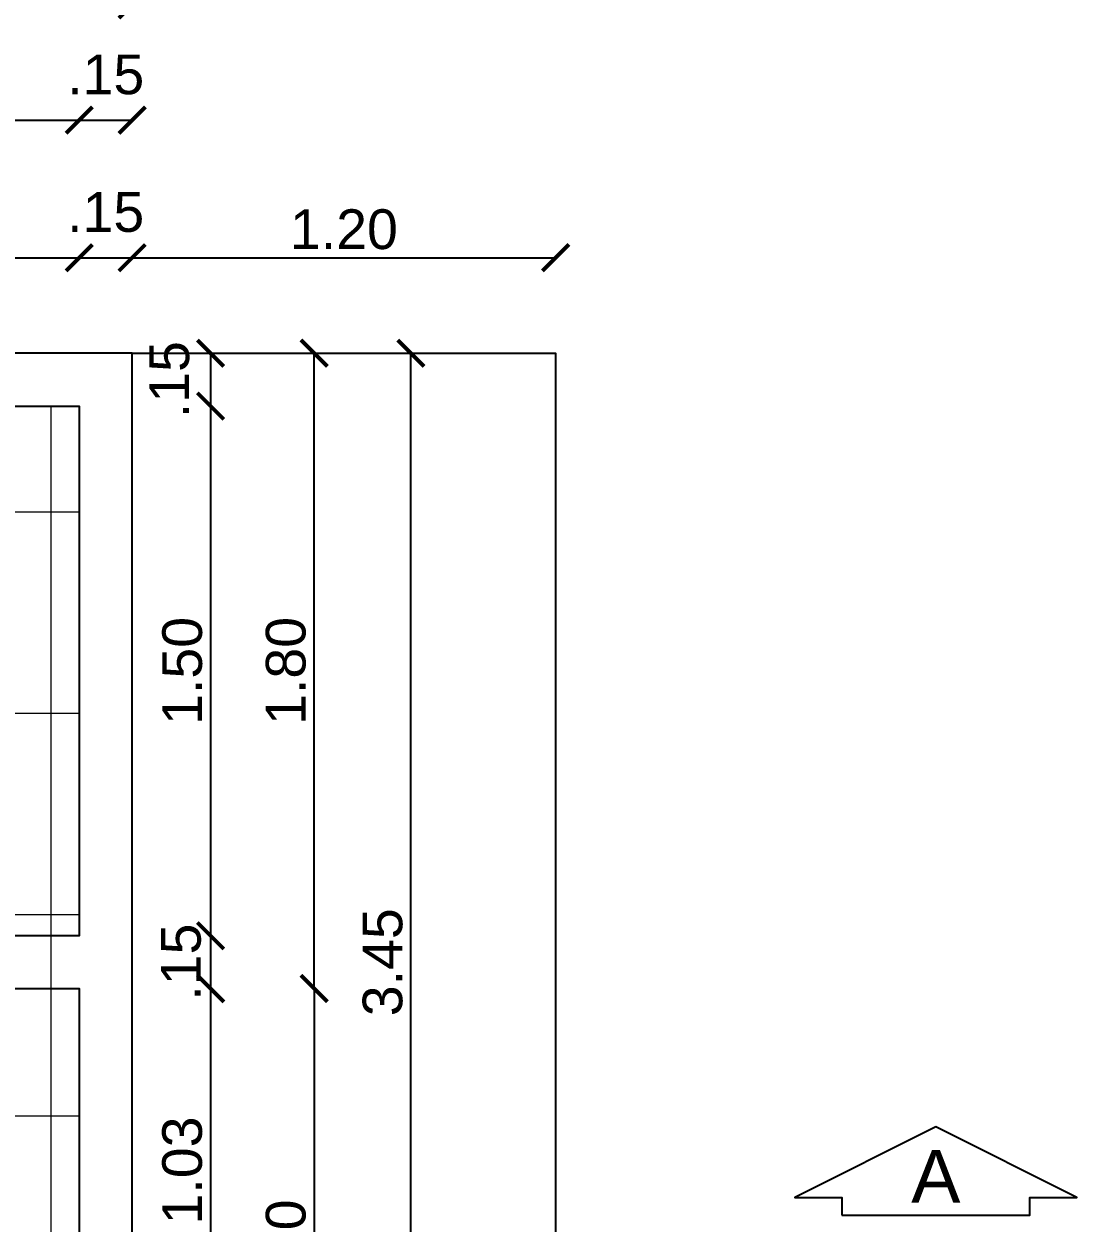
# Model space of a CAD drawing. Extents: x 3377 to 3790, y 1673 to 1846.
# Drawn here: x 3562.633 to 3565.617, y 1689.228 to 1692.627 of the extents above; entities that cross this region are included whole.
import ezdxf

# ---------------------------------------------------------------- set-up
doc = ezdxf.new("R2010")
doc.units = 0
doc.header["$LTSCALE"] = 2
doc.header["$PDMODE"] = 32
doc.linetypes.add('DIVIDE', pattern=[1.25, 0.5, -0.25, 0, -0.25, 0, -0.25])
doc.layers.add('. hachura', color=8, linetype='Continuous', lineweight=0)
for name, color, linetype in [('A-PARED', 4, 'Continuous'), ('ARQ-COTAS', 250, 'Continuous'), ('LCL-LINHACORTE', 3, 'DIVIDE'), ('PROIEZIONI_finissime', 251, 'Continuous')]:
    doc.layers.add(name, color=color, linetype=linetype)
doc.styles.add('Annotative', font='arial.ttf')
doc.styles.add('ROMANS', font='arial.ttf')
doc.dimstyles.new('1-75', dxfattribs={"dimscale": 0.75, "dimtxt": 0.15, "dimasz": 0.1, "dimexe": 0.05, "dimexo": 0.1, "dimgap": 0.03, "dimtad": 1, "dimzin": 5, "dimdsep": 46, "dimtxsty": 'ROMANS', "dimblk": 'ARCHTICK', "dimcen": 0, "dimse1": 1, "dimse2": 1, "dimclrd": 1, "dimclre": 256, "dimclrt": 2, "dimadec": 0, "dimazin": 0, "dimtfac": 1, "dimtofl": 0, "dimtmove": 2, "dimatfit": 3, "dimldrblk": 'ARCHTICK', "dimfxl": 0.04, "dimtolj": 1, "dimtzin": 1, "dimarcsym": 0})

# ---------------------------------------------------------------- blocks, each defined once
blk = doc.blocks.new('_ARCHTICK')
at = {"color": 0, "linetype": 'ByBlock', "const_width": 0.15}
blk.add_lwpolyline([(-0.5, -0.5), (0.5, 0.5)], dxfattribs=at)
blk = doc.blocks.new('*D155')
at = {"layer": 'ARQ-COTAS', "color": 1, "lineweight": -2, "transparency": 16777216}
blk.add_line((3561.6894, 1691.9652), (3562.7894, 1691.9652), dxfattribs=at)
at = {"layer": 'Defpoints', "color": 0, "transparency": 16777216}
for p in [(3562.7894, 1691.9652), (3561.6894, 1691.5446), (3562.7894, 1691.5448)]:
    blk.add_point(p, dxfattribs=at)
at = {"layer": 'ARQ-COTAS', "color": 1, "lineweight": -2, "transparency": 16777216, "xscale": 0.07500000000000001, "yscale": 0.07500000000000001, "zscale": 0.07500000000000001}
for p, rotation in [((3561.6894, 1691.9652), 179.9999998989998), ((3562.7894, 1691.9652), 359.9999998989998)]:
    blk.add_blockref('_ARCHTICK', p, dxfattribs=dict(at, rotation=rotation))
at = {"layer": 'ARQ-COTAS', "color": 2, "transparency": 16777216, "insert": (3562.2394, 1692.0452), "char_height": 0.1125, "attachment_point": 5, "rotation": 360, "style": 'ROMANS'}
blk.add_mtext('\\A1;1.10', dxfattribs=at)
blk = doc.blocks.new('*D156')
at = {"layer": 'ARQ-COTAS', "color": 1, "lineweight": -2, "transparency": 16777216}
blk.add_line((3562.7894, 1691.9652), (3562.9394, 1691.9652), dxfattribs=at)
at = {"layer": 'Defpoints', "color": 0, "transparency": 16777216}
for p in [(3562.9394, 1691.9652), (3562.9394, 1691.6946), (3562.7894, 1691.5448)]:
    blk.add_point(p, dxfattribs=at)
at = {"layer": 'ARQ-COTAS', "color": 1, "lineweight": -2, "transparency": 16777216, "xscale": 0.07500000000000001, "yscale": 0.07500000000000001, "zscale": 0.07500000000000001}
for p, rotation in [((3562.7894, 1691.9652), 179.9999998989998), ((3562.9394, 1691.9652), 359.9999998989998)]:
    blk.add_blockref('_ARCHTICK', p, dxfattribs=dict(at, rotation=rotation))
at = {"layer": 'ARQ-COTAS', "color": 2, "transparency": 16777216, "insert": (3562.8644, 1692.0939), "char_height": 0.1125, "attachment_point": 5, "rotation": 360, "style": 'ROMANS'}
blk.add_mtext('\\A1;.15', dxfattribs=at)
blk = doc.blocks.new('*D157')
at = {"layer": 'ARQ-COTAS', "color": 1, "lineweight": -2, "transparency": 16777216}
blk.add_line((3562.9394, 1691.9652), (3564.1394, 1691.9652), dxfattribs=at)
at = {"layer": 'Defpoints', "color": 0, "transparency": 16777216}
for p in [(3564.1394, 1691.9652), (3562.9394, 1691.6946), (3564.1394, 1691.6946)]:
    blk.add_point(p, dxfattribs=at)
at = {"layer": 'ARQ-COTAS', "color": 1, "lineweight": -2, "transparency": 16777216, "xscale": 0.07500000000000001, "yscale": 0.07500000000000001, "zscale": 0.07500000000000001}
for p, rotation in [((3562.9394, 1691.9652), 179.9999998989998), ((3564.1394, 1691.9652), 359.9999998989998)]:
    blk.add_blockref('_ARCHTICK', p, dxfattribs=dict(at, rotation=rotation))
at = {"layer": 'ARQ-COTAS', "color": 2, "transparency": 16777216, "insert": (3563.5394, 1692.0452), "char_height": 0.1125, "attachment_point": 5, "rotation": 360, "style": 'ROMANS'}
blk.add_mtext('\\A1;1.20', dxfattribs=at)
blk = doc.blocks.new('*D165')
at = {"layer": 'ARQ-COTAS', "color": 1, "lineweight": -2, "transparency": 16777216}
blk.add_line((3559.2895, 1692.3555), (3562.7895, 1692.355), dxfattribs=at)
at = {"layer": 'Defpoints', "color": 0, "transparency": 16777216}
for p in [(3562.7895, 1692.355), (3559.2894, 1691.5444), (3562.7894, 1691.5448)]:
    blk.add_point(p, dxfattribs=at)
at = {"layer": 'ARQ-COTAS', "color": 1, "lineweight": -2, "transparency": 16777216, "xscale": 0.07500000000000001, "yscale": 0.07500000000000001, "zscale": 0.07500000000000001}
for p, rotation in [((3559.2895, 1692.3555), 179.9912234117278), ((3562.7895, 1692.355), 359.9912234117277)]:
    blk.add_blockref('_ARCHTICK', p, dxfattribs=dict(at, rotation=rotation))
at = {"layer": 'ARQ-COTAS', "color": 2, "transparency": 16777216, "insert": (3561.0395, 1692.4353), "char_height": 0.1125, "attachment_point": 5, "rotation": 359.9912, "style": 'ROMANS'}
blk.add_mtext('\\A1;3.50', dxfattribs=at)
blk = doc.blocks.new('*D166')
at = {"layer": 'ARQ-COTAS', "color": 1, "lineweight": -2, "transparency": 16777216}
blk.add_line((3562.7895, 1692.355), (3562.9395, 1692.355), dxfattribs=at)
at = {"layer": 'Defpoints', "color": 0, "transparency": 16777216}
for p in [(3562.9395, 1692.355), (3562.9394, 1691.6946), (3562.7894, 1691.5448)]:
    blk.add_point(p, dxfattribs=at)
at = {"layer": 'ARQ-COTAS', "color": 1, "lineweight": -2, "transparency": 16777216, "xscale": 0.07500000000000001, "yscale": 0.07500000000000001, "zscale": 0.07500000000000001}
for p, rotation in [((3562.7895, 1692.355), 179.9912234117278), ((3562.9395, 1692.355), 359.9912234117277)]:
    blk.add_blockref('_ARCHTICK', p, dxfattribs=dict(at, rotation=rotation))
at = {"layer": 'ARQ-COTAS', "color": 2, "transparency": 16777216, "insert": (3562.8645, 1692.4837), "char_height": 0.1125, "attachment_point": 5, "rotation": 359.9912, "style": 'ROMANS'}
blk.add_mtext('\\A1;.15', dxfattribs=at)
blk = doc.blocks.new('*D167')
at = {"layer": 'ARQ-COTAS', "color": 1, "lineweight": -2, "transparency": 16777216}
blk.add_line((3562.9394, 1692.6818), (3553.5394, 1692.6818), dxfattribs=at)
at = {"layer": 'Defpoints', "color": 0, "transparency": 16777216}
for p in [(3553.5394, 1692.6818), (3553.5394, 1691.6945), (3562.9394, 1691.6946)]:
    blk.add_point(p, dxfattribs=at)
at = {"layer": 'ARQ-COTAS', "color": 1, "lineweight": -2, "transparency": 16777216, "xscale": 0.07500000000000001, "yscale": 0.07500000000000001, "zscale": 0.07500000000000001, "rotation": 180}
blk.add_blockref('_ARCHTICK', (3553.5394, 1692.6818), dxfattribs=at)
at = {"layer": 'ARQ-COTAS', "color": 1, "lineweight": -2, "transparency": 16777216, "xscale": 0.07500000000000001, "yscale": 0.07500000000000001, "zscale": 0.07500000000000001}
blk.add_blockref('_ARCHTICK', (3562.9394, 1692.6818), dxfattribs=at)
at = {"layer": 'ARQ-COTAS', "color": 2, "transparency": 16777216, "insert": (3558.2394, 1692.7617), "char_height": 0.1125, "attachment_point": 5, "style": 'ROMANS'}
blk.add_mtext('\\A1;9.40', dxfattribs=at)
blk = doc.blocks.new('*D168')
at = {"layer": 'ARQ-COTAS', "color": 1, "lineweight": -2, "transparency": 16777216}
blk.add_line((3563.1617, 1691.6946), (3563.1617, 1691.5448), dxfattribs=at)
at = {"layer": 'Defpoints', "color": 0, "transparency": 16777216}
for p in [(3562.7894, 1691.6946), (3562.7894, 1691.5448), (3563.1617, 1691.5448)]:
    blk.add_point(p, dxfattribs=at)
at = {"layer": 'ARQ-COTAS', "color": 1, "lineweight": -2, "transparency": 16777216, "xscale": 0.07500000000000001, "yscale": 0.07500000000000001, "zscale": 0.07500000000000001}
for p, rotation in [((3563.1617, 1691.6946), 90), ((3563.1617, 1691.5448), 270)]:
    blk.add_blockref('_ARCHTICK', p, dxfattribs=dict(at, rotation=rotation))
at = {"layer": 'ARQ-COTAS', "color": 2, "transparency": 16777216, "insert": (3563.0453, 1691.6197), "char_height": 0.1125, "attachment_point": 5, "rotation": 90, "style": 'ROMANS'}
blk.add_mtext('\\A1;.15', dxfattribs=at)
blk = doc.blocks.new('*D169')
at = {"layer": 'ARQ-COTAS', "color": 1, "lineweight": -2, "transparency": 16777216}
blk.add_line((3563.1617, 1691.5448), (3563.1617, 1690.0445), dxfattribs=at)
at = {"layer": 'Defpoints', "color": 0, "transparency": 16777216}
for p in [(3562.7894, 1691.5448), (3562.7894, 1690.0445), (3563.1617, 1690.0445)]:
    blk.add_point(p, dxfattribs=at)
at = {"layer": 'ARQ-COTAS', "color": 1, "lineweight": -2, "transparency": 16777216, "xscale": 0.07500000000000001, "yscale": 0.07500000000000001, "zscale": 0.07500000000000001}
for p, rotation in [((3563.1617, 1691.5448), 90), ((3563.1617, 1690.0445), 270)]:
    blk.add_blockref('_ARCHTICK', p, dxfattribs=dict(at, rotation=rotation))
at = {"layer": 'ARQ-COTAS', "color": 2, "transparency": 16777216, "insert": (3563.0818, 1690.7947), "char_height": 0.1125, "attachment_point": 5, "rotation": 90, "style": 'ROMANS'}
blk.add_mtext('\\A1;1.50', dxfattribs=at)
blk = doc.blocks.new('*D170')
at = {"layer": 'ARQ-COTAS', "color": 1, "lineweight": -2, "transparency": 16777216}
blk.add_line((3563.1617, 1690.0445), (3563.1617, 1689.8949), dxfattribs=at)
at = {"layer": 'Defpoints', "color": 0, "transparency": 16777216}
for p in [(3562.7894, 1690.0445), (3562.7894, 1689.8949), (3563.1617, 1689.8949)]:
    blk.add_point(p, dxfattribs=at)
at = {"layer": 'ARQ-COTAS', "color": 1, "lineweight": -2, "transparency": 16777216, "xscale": 0.07500000000000001, "yscale": 0.07500000000000001, "zscale": 0.07500000000000001}
for p, rotation in [((3563.1617, 1690.0445), 90), ((3563.1617, 1689.8949), 270)]:
    blk.add_blockref('_ARCHTICK', p, dxfattribs=dict(at, rotation=rotation))
at = {"layer": 'ARQ-COTAS', "color": 2, "transparency": 16777216, "insert": (3563.0783, 1689.9697), "char_height": 0.1125, "attachment_point": 5, "rotation": 90, "style": 'ROMANS'}
blk.add_mtext('\\A1;.15', dxfattribs=at)
blk = doc.blocks.new('*D171')
at = {"layer": 'ARQ-COTAS', "color": 1, "lineweight": -2, "transparency": 16777216}
blk.add_line((3563.1617, 1689.8949), (3563.1617, 1688.8645), dxfattribs=at)
at = {"layer": 'Defpoints', "color": 0, "transparency": 16777216}
for p in [(3562.7894, 1689.8949), (3562.7894, 1688.8645), (3563.1617, 1688.8645)]:
    blk.add_point(p, dxfattribs=at)
at = {"layer": 'ARQ-COTAS', "color": 1, "lineweight": -2, "transparency": 16777216, "xscale": 0.07500000000000001, "yscale": 0.07500000000000001, "zscale": 0.07500000000000001}
for p, rotation in [((3563.1617, 1689.8949), 90), ((3563.1617, 1688.8645), 270)]:
    blk.add_blockref('_ARCHTICK', p, dxfattribs=dict(at, rotation=rotation))
at = {"layer": 'ARQ-COTAS', "color": 2, "transparency": 16777216, "insert": (3563.0817, 1689.3797), "char_height": 0.1125, "attachment_point": 5, "rotation": 90, "style": 'ROMANS'}
blk.add_mtext('\\A1;1.03', dxfattribs=at)
blk = doc.blocks.new('*D175')
at = {"layer": 'ARQ-COTAS', "color": 1, "lineweight": -2, "transparency": 16777216}
blk.add_line((3563.4552, 1689.8949), (3563.4552, 1688.3945), dxfattribs=at)
at = {"layer": 'Defpoints', "color": 0, "transparency": 16777216}
for p in [(3562.7894, 1689.8949), (3562.7894, 1688.3945), (3563.4552, 1688.3945)]:
    blk.add_point(p, dxfattribs=at)
at = {"layer": 'ARQ-COTAS', "color": 1, "lineweight": -2, "transparency": 16777216, "xscale": 0.07500000000000001, "yscale": 0.07500000000000001, "zscale": 0.07500000000000001}
for p, rotation in [((3563.4552, 1689.8949), 90), ((3563.4552, 1688.3945), 270)]:
    blk.add_blockref('_ARCHTICK', p, dxfattribs=dict(at, rotation=rotation))
at = {"layer": 'ARQ-COTAS', "color": 2, "transparency": 16777216, "insert": (3563.3752, 1689.1447), "char_height": 0.1125, "attachment_point": 5, "rotation": 90, "style": 'ROMANS'}
blk.add_mtext('\\A1;1.50', dxfattribs=at)
blk = doc.blocks.new('*D177')
at = {"layer": 'ARQ-COTAS', "color": 1, "lineweight": -2, "transparency": 16777216}
blk.add_line((3563.4552, 1689.8949), (3563.4552, 1691.6946), dxfattribs=at)
at = {"layer": 'Defpoints', "color": 0, "transparency": 16777216}
for p in [(3562.9394, 1691.6946), (3563.4552, 1691.6946), (3562.7894, 1689.8949)]:
    blk.add_point(p, dxfattribs=at)
at = {"layer": 'ARQ-COTAS', "color": 1, "lineweight": -2, "transparency": 16777216, "xscale": 0.07500000000000001, "yscale": 0.07500000000000001, "zscale": 0.07500000000000001}
for p, rotation in [((3563.4552, 1691.6946), 90), ((3563.4552, 1689.8949), 270)]:
    blk.add_blockref('_ARCHTICK', p, dxfattribs=dict(at, rotation=rotation))
at = {"layer": 'ARQ-COTAS', "color": 2, "transparency": 16777216, "insert": (3563.3752, 1690.7947), "char_height": 0.1125, "attachment_point": 5, "rotation": 90, "style": 'ROMANS'}
blk.add_mtext('\\A1;1.80', dxfattribs=at)
blk = doc.blocks.new('*D178')
at = {"layer": 'ARQ-COTAS', "color": 1, "lineweight": -2, "transparency": 16777216}
blk.add_line((3563.7294, 1688.2445), (3563.7294, 1691.6946), dxfattribs=at)
at = {"layer": 'Defpoints', "color": 0, "transparency": 16777216}
for p in [(3562.9394, 1691.6946), (3563.7294, 1691.6946), (3562.9394, 1688.2445)]:
    blk.add_point(p, dxfattribs=at)
at = {"layer": 'ARQ-COTAS', "color": 1, "lineweight": -2, "transparency": 16777216, "xscale": 0.07500000000000001, "yscale": 0.07500000000000001, "zscale": 0.07500000000000001}
for p, rotation in [((3563.7294, 1691.6946), 90), ((3563.7294, 1688.2445), 270)]:
    blk.add_blockref('_ARCHTICK', p, dxfattribs=dict(at, rotation=rotation))
at = {"layer": 'ARQ-COTAS', "color": 2, "transparency": 16777216, "insert": (3563.6495, 1689.9695), "char_height": 0.1125, "attachment_point": 5, "rotation": 90, "style": 'ROMANS'}
blk.add_mtext('\\A1;3.45', dxfattribs=at)

msp = doc.modelspace()

# ---------------------------------------------------------------- hatches: boundary and pattern name
at = {"layer": '. hachura', "ltscale": 10}
h = msp.add_hatch(dxfattribs=at)
h.set_pattern_fill('_USER', color=256, scale=0.57, angle=-90, style=0, double=1, pattern_type=0)
h.set_pattern_definition([(270, (3559.2894, 1688.3945), (0.57, -9e-17), []), (0, (3559.2894, 1688.3945), (0, 0.57), [])])
h.paths.add_polyline_path([(3559.2894, 1691.5444), (3562.7894, 1691.5444), (3562.7894, 1688.3945), (3559.2894, 1688.3945)])

# ---------------------------------------------------------------- linework, layer by layer
at = {"layer": 'A-PARED'}
msp.add_lwpolyline([(3561.7689, 1689.8943), (3561.7689, 1690.0445), (3561.6894, 1690.0445), (3561.6894, 1691.5446), (3562.7894, 1691.5448), (3562.7894, 1690.0445), (3562.5689, 1690.0445), (3562.5689, 1689.8948), (3562.7894, 1689.8949), (3562.7894, 1688.3945), (3560.2565, 1688.3945), (3560.2565, 1688.2445), (3562.9394, 1688.2445), (3562.9394, 1691.6946), (3554.5694, 1691.6945)], dxfattribs=at)
at = {"layer": 'LCL-LINHACORTE', "linetype": 'ByBlock'}
msp.add_lwpolyline([(3564.9501, 1689.2531), (3565.4834, 1689.2531), (3565.4834, 1689.3031), (3565.6167, 1689.3031), (3565.2167, 1689.5031), (3564.8167, 1689.3031), (3564.9501, 1689.3031), (3564.9501, 1689.2531)], dxfattribs=at)
at = {"layer": 'PROIEZIONI_finissime'}
msp.add_lwpolyline([(3562.9394, 1691.6946), (3564.1394, 1691.6946), (3564.1394, 1688.2446), (3565.6167, 1688.2446), (3565.6167, 1686.8147)], dxfattribs=at)

# ---------------------------------------------------------------- texts
at = {"layer": 'LCL-LINHACORTE', "color": 2, "insert": (3565.2167, 1689.3631), "char_height": 0.15, "attachment_point": 5, "style": 'Annotative'}
msp.add_mtext('A', dxfattribs=at)

# ---------------------------------------------------------------- dimensions: what is measured, and where the dimension line sits
at = {"layer": 'ARQ-COTAS'}
dim = msp.add_linear_dim(base=(3553.5394, 1692.6818), p1=(3562.9394, 1691.6946), p2=(3553.5394, 1691.6945), dimstyle='1-75', dxfattribs=at)
dim.commit()
dim.dimension.update_dxf_attribs({"geometry": '*D167', "text_midpoint": (3558.2394, 1692.7617)})
for base, p1, p2, angle, picture, middle in [((3562.9395, 1692.355), (3562.7894, 1691.5448), (3562.9394, 1691.6946), 179.9912, '*D166', (3562.8645, 1692.4837)), ((3562.7895, 1692.355), (3559.2894, 1691.5444), (3562.7894, 1691.5448), 179.9912, '*D165', (3561.0395, 1692.4353)), ((3562.9394, 1691.9652), (3562.7894, 1691.5448), (3562.9394, 1691.6946), 180, '*D156', (3562.8644, 1692.0939)), ((3562.7894, 1691.9652), (3561.6894, 1691.5446), (3562.7894, 1691.5448), 180, '*D155', (3562.2394, 1692.0452)), ((3564.1394, 1691.9652), (3562.9394, 1691.6946), (3564.1394, 1691.6946), 180, '*D157', (3563.5394, 1692.0452)), ((3563.4552, 1691.6946), (3562.7894, 1689.8949), (3562.9394, 1691.6946), 90, '*D177', (3563.3752, 1690.7947)), ((3563.7294, 1691.6946), (3562.9394, 1688.2445), (3562.9394, 1691.6946), 90, '*D178', (3563.6495, 1689.9695)), ((3563.1617, 1690.0445), (3562.7894, 1691.5448), (3562.7894, 1690.0445), 90, '*D169', (3563.0818, 1690.7947)), ((3563.1617, 1688.8645), (3562.7894, 1689.8949), (3562.7894, 1688.8645), 90, '*D171', (3563.0817, 1689.3797)), ((3563.4552, 1688.3945), (3562.7894, 1689.8949), (3562.7894, 1688.3945), 90, '*D175', (3563.3752, 1689.1447))]:
    dim = msp.add_linear_dim(base=base, p1=p1, p2=p2, angle=angle, dimstyle='1-75', dxfattribs=at)
    dim.commit()
    dim.dimension.update_dxf_attribs({"geometry": picture, "text_midpoint": middle})
for base, p1, p2, picture, middle in [((3563.1617, 1691.5448), (3562.7894, 1691.6946), (3562.7894, 1691.5448), '*D168', (3563.0453, 1691.6197)), ((3563.1617, 1689.8949), (3562.7894, 1690.0445), (3562.7894, 1689.8949), '*D170', (3563.0783, 1689.9697))]:
    dim = msp.add_linear_dim(base=base, p1=p1, p2=p2, angle=90, dimstyle='1-75', dxfattribs=at)
    dim.commit()
    dim.dimension.update_dxf_attribs({"geometry": picture, "text_midpoint": middle, "dimtype": 160})

doc.saveas('drawing.dxf')
